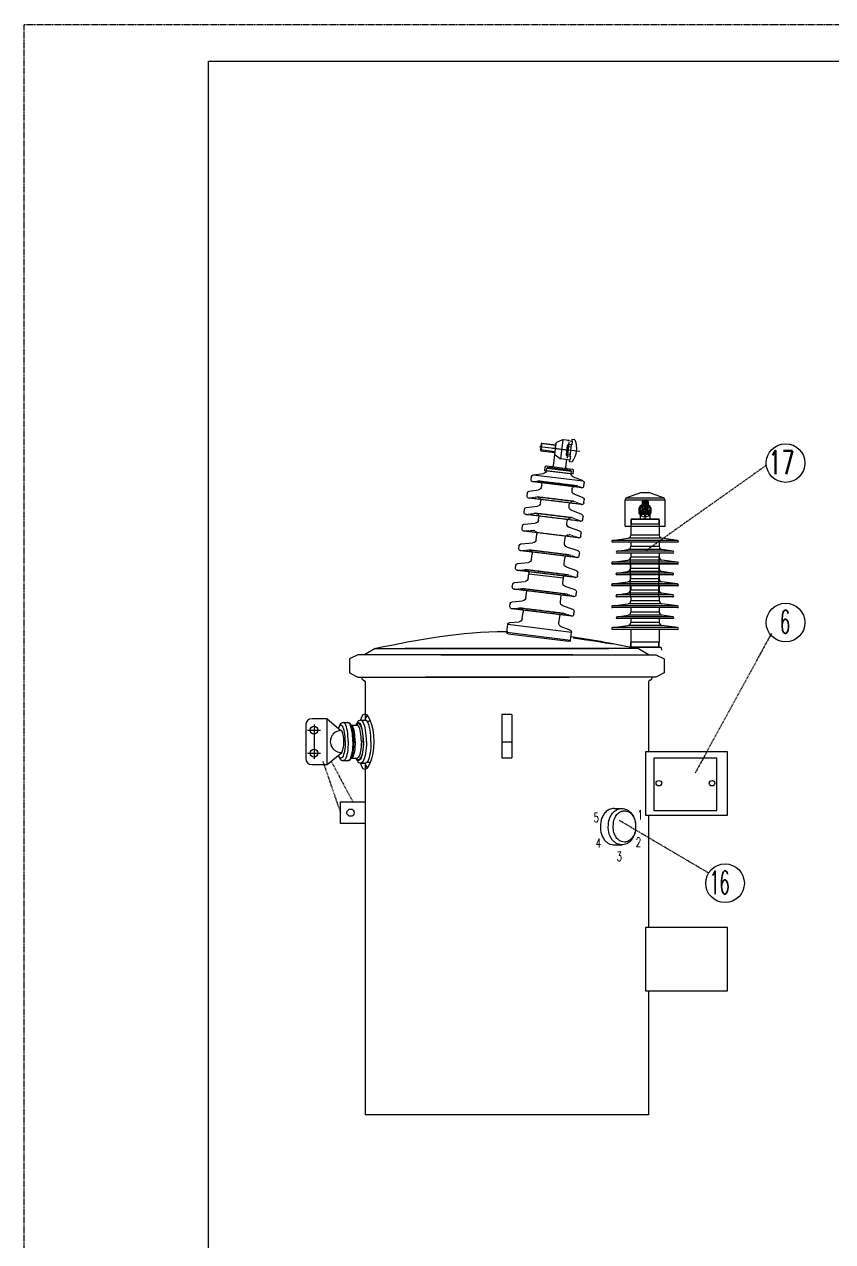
# Model space of a CAD drawing. Extents: x 4438 to 384502, y -178203 to -21188.
# Drawn here: x 376864 to 377741, y -173166 to -171847 of the extents above; entities that cross this region are included whole.
import ezdxf

# ---------------------------------------------------------------- set-up
doc = ezdxf.new("R2010")
doc.units = 0
doc.header["$LTSCALE"] = 8
doc.header["$MEASUREMENT"] = 0
doc.linetypes.add('ACAD_ISO04W100', pattern=[30, 24, -3, 0, -3])
doc.linetypes.add('HIDDEN', pattern=[0.375, 0.25, -0.125])
doc.layers.get('0').update_dxf_attribs({"linetype": 'CONTINUOUS'})
for name, color, linetype in [('CEN', 1, 'ACAD_ISO04W100'), ('DEFAULT_2', 8, 'HIDDEN'), ('PL', 5, 'CONTINUOUS')]:
    doc.layers.add(name, color=color, linetype=linetype)
doc.styles.get("Standard").update_dxf_attribs({"font": 'txt.shx', "width": 0.5, "bigfont": 'intecad.shx'})

# ---------------------------------------------------------------- blocks, each defined once
blk = doc.blocks.new('8')
at = {"color": 7, "linetype": 'Continuous'}
for p, q in [((3526.4, -362.8), (3542.2, -358.6)), ((3546.3, -353.2), (3546.3, -350.2)), ((3546.3, -350.2), (3585.2, -350.2)), ((3585.2, -353.2), (3546.3, -353.2)), ((3547.8, -348.7), (3583.7, -348.7)), ((3585.2, -353.2), (3585.2, -350.2)), ((3605.1, -362.8), (3589.3, -358.6)), ((3524.1, -370.5), (3524.1, -365.8)), ((3605.1, -362.8), (3526.4, -362.8)), ((3527.1, -373.6), (3604.4, -373.6)), ((3541.6, -379.7), (3541.6, -377.1)), ((3589.9, -379.7), (3589.9, -377.1)), ((3607.4, -370.5), (3607.4, -365.8)), ((3520.8, -396.7), (3520.8, -391.9)), ((3523.1, -389), (3537.5, -385.1)), ((3523.8, -399.7), (3607.7, -399.7)), ((3608.5, -389), (3594, -385.1)), ((3610.7, -396.7), (3610.7, -391.9)), ((3519.4, -422.8), (3519.4, -418.1)), ((3521.7, -415.1), (3539.1, -410.4)), ((3543.3, -405.1), (3543.3, -401.9)), ((3588.2, -405.1), (3588.2, -401.9)), ((3609.8, -415.1), (3592.4, -410.4)), ((3612.1, -422.8), (3612.1, -418.1)), ((3521.8, -441.3), (3538.8, -437.7)), ((3522.4, -425.9), (3609.1, -425.9)), ((3543.3, -432.2), (3543.3, -427.7)), ((3588.2, -432.2), (3588.2, -427.7)), ((3609.7, -441.3), (3592.7, -437.7)), ((3519.4, -449), (3519.4, -444.3)), ((3522.4, -452), (3609.1, -452)), ((3543.3, -463.1), (3543.3, -454.6)), ((3588.2, -463.1), (3588.2, -454.6)), ((3612.1, -449), (3612.1, -444.3)), ((3518, -480.1), (3518, -475.5)), ((3520.4, -472.5), (3538.8, -468.6)), ((3611.1, -472.5), (3592.7, -468.6)), ((3613.5, -480.1), (3613.5, -475.5)), ((3521.1, -483.2), (3610.5, -483.2)), ((3540.1, -494.7), (3540.1, -486.1)), ((3591.4, -494.7), (3591.4, -486.1)), ((3516.7, -511.3), (3516.7, -506.6)), ((3519.1, -503.6), (3535.7, -500.1)), ((3519.8, -514.4), (3611.7, -514.4)), ((3612.4, -503.6), (3595.8, -500.1)), ((3614.8, -511.3), (3614.8, -506.6)), ((3517.7, -533.8), (3534, -530.3)), ((3538.4, -524.9), (3538.4, -517.4)), ((3593.1, -517.4), (3538.4, -517.4)), ((3593.1, -524.9), (3593.1, -517.4)), ((3613.8, -533.8), (3597.5, -530.3)), ((3515.3, -541.5), (3515.3, -536.8)), ((3518.4, -544.5), (3613.1, -544.5)), ((3538.4, -555.5), (3538.4, -544.4)), ((3593.1, -555.5), (3593.1, -544.4)), ((3616.2, -541.5), (3616.2, -536.8)), ((3515.3, -572.1), (3515.3, -567.4)), ((3517.7, -564.5), (3534, -561)), ((3613.8, -564.5), (3597.5, -561)), ((3616.2, -572.1), (3616.2, -567.4)), ((3518.4, -575.2), (3613.1, -575.2)), ((3536.8, -588.5), (3536.8, -578.2)), ((3594.7, -588.5), (3594.7, -578.2)), ((3515.3, -612.6), (3515.3, -600.1)), ((3616.2, -600.1), (3515.3, -600.1)), ((3517.7, -597.1), (3532.4, -594)), ((3613.8, -597.1), (3599.1, -594)), ((3616.2, -612.6), (3616.2, -600.1)), ((3616.2, -612.6), (3515.3, -612.6)), ((3517.9, -615.2), (3613.6, -615.2))]:
    blk.add_line(p, q, dxfattribs=at)
for centre, radius, start, end in [((3540.7, -353.2), 5.59, 285, 0), ((3547.8, -350.2), 1.52, 90, 180), ((3583.7, -350.2), 1.52, 0, 90), ((3590.8, -353.2), 5.59, 180, 255), ((3527.1, -365.8), 3.05, 105, 180), ((3527.1, -370.5), 3.05, 180, 270), ((3536, -379.7), 5.59, 285, 0), ((3536, -377.1), 5.59, 0, 39.3839), ((3595.5, -377.1), 5.59, 140.6161, 180), ((3595.5, -379.7), 5.59, 180, 255), ((3604.4, -370.5), 3.05, 270, 0), ((3604.4, -365.8), 3.05, 0, 75), ((3523.8, -391.9), 3.05, 105, 180), ((3523.8, -396.7), 3.05, 180, 270), ((3537.7, -401.9), 5.59, 0, 23.2986), ((3593.8, -401.9), 5.59, 156.7014, 180), ((3607.7, -396.7), 3.05, 270, 0), ((3607.7, -391.9), 3.05, 0, 75), ((3522.4, -418.1), 3.05, 105, 180), ((3537.7, -405.1), 5.59, 285, 0), ((3593.8, -405.1), 5.59, 180, 255), ((3609.1, -418.1), 3.05, 0, 75), ((3522.4, -422.8), 3.05, 180, 270), ((3537.7, -432.2), 5.59, 282, 0), ((3537.7, -427.7), 5.59, 0, 19.0102), ((3593.8, -427.7), 5.59, 160.9898, 180), ((3593.8, -432.2), 5.59, 180, 258), ((3609.1, -422.8), 3.05, 270, 0), ((3522.4, -444.3), 3.05, 102, 180), ((3522.4, -449), 3.05, 180, 270), ((3537.7, -454.6), 5.59, 0, 27.3761), ((3593.8, -454.6), 5.59, 152.6239, 180), ((3609.1, -449), 3.05, 270, 0), ((3609.1, -444.3), 3.05, 0, 78), ((3521.1, -475.5), 3.05, 102, 180), ((3537.7, -463.1), 5.59, 282, 0), ((3593.8, -463.1), 5.59, 180, 258), ((3610.5, -475.5), 3.05, 0, 78), ((3521.1, -480.1), 3.05, 180, 270), ((3534.5, -494.7), 5.59, 282, 0), ((3534.5, -486.1), 5.59, 0, 31.6884), ((3597, -486.1), 5.59, 148.3116, 180), ((3597, -494.7), 5.59, 180, 258), ((3610.5, -480.1), 3.05, 270, 0), ((3519.8, -506.6), 3.05, 102, 180), ((3519.8, -511.3), 3.05, 180, 270), ((3532.9, -517.4), 5.59, 0, 32.609), ((3598.6, -517.4), 5.59, 147.391, 180), ((3611.7, -511.3), 3.05, 270, 0), ((3611.7, -506.6), 3.05, 0, 78), ((3518.4, -536.8), 3.05, 102, 180), ((3532.9, -524.9), 5.59, 282, 0), ((3598.6, -524.9), 5.59, 180, 258), ((3613.1, -536.8), 3.05, 0, 78), ((3518.4, -541.5), 3.05, 180, 270), ((3613.1, -541.5), 3.05, 270, 0), ((3518.4, -567.4), 3.05, 102, 180), ((3518.4, -572.1), 3.05, 180, 270), ((3532.9, -555.5), 5.59, 282, 0), ((3598.6, -555.5), 5.59, 180, 258), ((3613.1, -572.1), 3.05, 270, 0), ((3613.1, -567.4), 3.05, 0, 78), ((3531.2, -588.5), 5.59, 282, 0), ((3531.2, -578.2), 5.59, 0, 33.2147), ((3600.3, -578.2), 5.59, 146.7853, 180), ((3600.3, -588.5), 5.59, 180, 258), ((3518.4, -600.1), 3.05, 102, 180), ((3613.1, -600.1), 3.05, 0, 78), ((3517.9, -612.6), 2.54, 180, 270), ((3613.6, -612.6), 2.54, 270, 0)]:
    blk.add_arc(centre, radius, start, end, dxfattribs=at)
at = {"layer": 'CEN', "ltscale": 0.5}
for p, q in [((3555.7, -305.1), (3555.7, -330.2)), ((3536.9, -317.7), (3600.7, -317.7)), ((3579.9, -317.7), (3554.9, -317.7))]:
    blk.add_line(p, q, dxfattribs=at)
at = {"layer": 'DEFAULT_2', "color": 8, "linetype": 'HIDDEN'}
for p, q in [((3527.9, -373.4), (3527.1, -373.6)), ((3527.9, -373.4), (3534.6, -371.7)), ((3527.9, -373.4), (3603.6, -373.4)), ((3534.6, -371.7), (3536, -371.5)), ((3534.6, -371.7), (3596.9, -371.7)), ((3536.2, -371.5), (3595.3, -371.5)), ((3596.9, -371.7), (3595.5, -371.5)), ((3603.6, -373.4), (3596.9, -371.7)), ((3603.6, -373.4), (3604.4, -373.6)), ((3524.6, -399.6), (3523.8, -399.7)), ((3524.6, -399.6), (3536.2, -396.5)), ((3524.6, -399.6), (3606.9, -399.6)), ((3536.2, -396.5), (3537.7, -396.3)), ((3536.2, -396.5), (3595.3, -396.5)), ((3537.7, -396.3), (3593.8, -396.3)), ((3595.3, -396.5), (3593.8, -396.3)), ((3606.9, -399.6), (3595.3, -396.5)), ((3606.9, -399.6), (3607.7, -399.7)), ((3523.2, -425.8), (3522.4, -425.9)), ((3523.2, -425.8), (3536.2, -422.3)), ((3523.2, -425.8), (3608.3, -425.8)), ((3536.2, -422.3), (3537.7, -422.1)), ((3536.2, -422.3), (3595.3, -422.3)), ((3537.7, -422.1), (3593.8, -422.1)), ((3595.3, -422.3), (3593.8, -422.1)), ((3608.3, -425.8), (3595.3, -422.3)), ((3608.3, -425.8), (3609.1, -425.9)), ((3523.1, -452), (3522.4, -452)), ((3523.1, -452), (3536.5, -449.1)), ((3523.1, -452), (3608.4, -452)), ((3536.5, -449.1), (3537.7, -449)), ((3595, -449.1), (3593.8, -449)), ((3608.4, -452), (3595, -449.1)), ((3608.4, -452), (3609.1, -452)), ((3521.7, -483.1), (3521.1, -483.2)), ((3521.7, -483.1), (3533.3, -480.6)), ((3521.7, -483.1), (3609.8, -483.1)), ((3533.3, -480.6), (3534.5, -480.5)), ((3533.3, -480.6), (3598.2, -480.6)), ((3534.6, -480.5), (3596.9, -480.5)), ((3598.2, -480.6), (3597, -480.5)), ((3609.8, -483.1), (3598.2, -480.6)), ((3609.8, -483.1), (3610.5, -483.2)), ((3520.4, -514.3), (3519.8, -514.4)), ((3520.4, -514.3), (3531.7, -511.9)), ((3520.4, -514.3), (3611.1, -514.3)), ((3531.7, -511.9), (3532.9, -511.8)), ((3531.7, -511.9), (3599.8, -511.9)), ((3533, -511.8), (3598.5, -511.8)), ((3599.8, -511.9), (3598.6, -511.8)), ((3611.1, -514.3), (3599.8, -511.9)), ((3611.1, -514.3), (3611.7, -514.4)), ((3519, -544.4), (3518.4, -544.5)), ((3519, -544.4), (3530, -542.1)), ((3519, -544.4), (3612.5, -544.4)), ((3530, -542.1), (3531.2, -542)), ((3530, -542.1), (3601.5, -542.1)), ((3531.4, -542), (3600.2, -542)), ((3601.5, -542.1), (3600.3, -542)), ((3612.5, -544.4), (3601.5, -542.1)), ((3612.5, -544.4), (3613.1, -544.5)), ((3519, -575.1), (3518.4, -575.2)), ((3519, -575.1), (3530, -572.8)), ((3519, -575.1), (3612.5, -575.1)), ((3530, -572.8), (3531.2, -572.6)), ((3530, -572.8), (3601.5, -572.8)), ((3531.4, -572.6), (3600.2, -572.6)), ((3601.5, -572.8), (3600.3, -572.6)), ((3612.5, -575.1), (3601.5, -572.8)), ((3612.5, -575.1), (3613.1, -575.2))]:
    blk.add_line(p, q, dxfattribs=at)
for centre, start, end in [((3536, -377.1), 39.3839, 90), ((3595.5, -377.1), 90, 140.6161), ((3537.7, -401.9), 23.2986, 90), ((3593.8, -401.9), 90, 156.7014), ((3537.7, -427.7), 19.0102, 90), ((3593.8, -427.7), 90, 160.9898), ((3537.7, -454.6), 27.3761, 90), ((3593.8, -454.6), 90, 152.6239), ((3534.5, -486.1), 31.6884, 90), ((3597, -486.1), 90, 148.3116), ((3532.9, -517.4), 32.609, 90), ((3598.6, -517.4), 90, 147.391), ((3531.2, -547.6), 33.2147, 90), ((3600.3, -547.6), 90, 146.7853), ((3531.2, -578.2), 33.2147, 90), ((3600.3, -578.2), 90, 146.7853)]:
    blk.add_arc(centre, 5.59, start, end, dxfattribs=at)
at = {"layer": 'PL', "ltscale": 0.5}
for p, q in [((3565.7, -302.7), (3565.7, -332.7)), ((3557.8, -311.7), (3551.7, -311.7)), ((3557.8, -323.7), (3551.7, -323.7)), ((3575.8, -317.7), (3575.8, -309.8)), ((3597.7, -311.7), (3575.8, -311.7)), ((3575.8, -312.7), (3598.7, -312.7)), ((3575.8, -322.7), (3598.7, -322.7)), ((3597.7, -311.7), (3597.7, -323.7)), ((3597.7, -311.7), (3598.7, -312.7)), ((3597.7, -323.7), (3598.7, -322.7)), ((3557.8, -332.7), (3565.2, -332.7)), ((3574.8, -327.2), (3566.2, -332.4))]:
    blk.add_line(p, q, dxfattribs=at)
for points in [[(3547.1, -300.2), (3551.7, -300.2), (3551.7, -302.7)], [(3551.7, -308.7), (3551.7, -326.7)], [(3575.8, -309.8), (3575.8, -344.7)], [(3597.7, -323.7), (3575.8, -323.7)], [(3598.7, -312.7), (3598.7, -322.7)], [(3551.7, -332.7), (3551.7, -335.2), (3547.1, -335.2)], [(3555.8, -344.7), (3555.8, -332.7)]]:
    blk.add_lwpolyline(points, dxfattribs=at)
for points in [[(3557.8, -302.7), (3550.8, -302.7), (3550.8, -308.7), (3555.8, -308.7, -0.414214), (3557.8, -310.7), (3557.8, -324.7, -0.414214), (3555.8, -326.7), (3550.8, -326.7), (3550.8, -332.7), (3557.8, -332.7)], [(3555.8, -302.7), (3565.2, -302.7, -0.135933), (3566.2, -302.9), (3574.8, -308.1)]]:
    blk.add_lwpolyline(points, format="xyb", dxfattribs=at)
blk.add_lwpolyline([(3545.3, -346.7), (3586.3, -346.7, -0.414214), (3588.3, -348.7), (3588.3, -353.7), (3543.3, -353.7), (3543.3, -348.7, -0.414214)], format="xyb", close=True, dxfattribs=at)
for centre, radius, start, end in [((3579.7, -317.7), 37, 151.7725, 208.2275), ((3573.8, -309.8), 2, 0, 59.0362), ((3565.2, -330.7), 2, 270, 300.9638), ((3573.8, -325.5), 2, 300.9638, 0), ((3553.8, -344.7), 2, 270, 0), ((3577.8, -344.7), 2, 180, 270)]:
    blk.add_arc(centre, radius, start, end, dxfattribs=at)

msp = doc.modelspace()

# ---------------------------------------------------------------- hatches: boundary and pattern name
at = {"layer": 'PL', "ltscale": 0.5}
h = msp.add_hatch(dxfattribs=at)
h.set_pattern_fill('ANSI31', color=256, scale=0.32832, style=0)
h.set_pattern_definition([(135, (335681.1587, -166382.0133), (0.737099422, 0.737099422), [])])
edge = h.paths.add_edge_path()
edge.add_line((377539.887, -172363.543), (377540.412, -172364.068))
edge.add_line((377540.412, -172364.068), (377540.412, -172369.505))
edge.add_spline(control_points=[(377540.412, -172369.505), (377540.235, -172369.624), (377540.058, -172369.744), (377539.887, -172369.818)], knot_values=[0, 0, 0, 0, 0.80577073, 0.80577073, 0.80577073, 0.80577073], degree=3, periodic=0)
edge.add_line((377539.887, -172369.818), (377539.887, -172363.543))
edge = h.paths.add_edge_path()
edge.add_line((377534.371, -172363.543), (377534.502, -172363.411))
edge.add_line((377534.502, -172363.411), (377535.487, -172363.411))
edge.add_line((377535.487, -172363.411), (377535.487, -172365.053))
edge.add_line((377535.487, -172365.053), (377538.77, -172365.053))
edge.add_line((377538.77, -172365.053), (377538.77, -172363.411))
edge.add_line((377538.77, -172363.411), (377539.755, -172363.411))
edge.add_line((377539.755, -172363.411), (377539.887, -172363.543))
edge.add_line((377539.887, -172363.543), (377539.887, -172369.818))
edge.add_spline(control_points=[(377539.887, -172369.818), (377539.689, -172369.904), (377539.27, -172369.963), (377538.698, -172369.055), (377538.3, -172369.8), (377538.044, -172369.967), (377538.024, -172369.978)], knot_values=[0.80577073, 0.80577073, 0.80577073, 0.80577073, 1.7319355, 2.84261248, 4.13342635, 4.24435995, 4.24435995, 4.24435995, 4.24435995], degree=3, periodic=0)
edge.add_line((377538.024, -172369.978), (377537.36, -172369.978))
edge.add_spline(control_points=[(377537.36, -172369.978), (377536.88, -172369.799), (377535.871, -172368.991), (377534.883, -172370.111), (377534.428, -172369.755), (377534.371, -172369.713)], knot_values=[5.35345922, 5.35345922, 5.35345922, 5.35345922, 7.61653516, 9.67877515, 9.97904513, 9.97904513, 9.97904513, 9.97904513], degree=3, periodic=0)
edge.add_spline(control_points=[(377533.845, -172369.787), (377533.948, -172369.699), (377534.124, -172369.549), (377534.298, -172369.661), (377534.371, -172369.713)], knot_values=[9.97904513, 9.97904513, 9.97904513, 9.97904513, 10.51765451, 10.89809679, 10.89809679, 10.89809679, 10.89809679], degree=3, periodic=0)
edge.add_line((377534.371, -172369.713), (377534.371, -172363.543))
edge = h.paths.add_edge_path()
edge.add_line((377533.845, -172364.068), (377534.371, -172363.543))
edge.add_line((377534.371, -172363.543), (377534.371, -172369.713))
edge.add_spline(control_points=[(377534.371, -172369.713), (377534.298, -172369.661), (377534.124, -172369.549), (377533.948, -172369.699), (377533.845, -172369.787)], knot_values=[9.97904513, 9.97904513, 9.97904513, 9.97904513, 10.35948741, 10.89809679, 10.89809679, 10.89809679, 10.89809679], degree=3, periodic=0)
edge.add_line((377533.845, -172369.787), (377533.845, -172364.068))

# ---------------------------------------------------------------- linework, layer by layer
at = {"color": 7, "linetype": 'HIDDEN', "ltscale": 0.5}
for p, q in [((377187.808, -172645.605), (377206.934, -172701.37)), ((377187.808, -172645.605), (377206.934, -172701.37)), ((377196.833, -172645.605), (377220.32, -172689.53)), ((377196.833, -172645.605), (377220.32, -172689.53))]:
    msp.add_line(p, q, dxfattribs=at)
at = {"color": 7}
msp.add_lwpolyline([(377063.749, -171887.027), (380177.094, -171887.027), (380177.094, -174397.729), (377063.749, -174397.729)], close=True, dxfattribs=at)
at = {"color": 1}
for centre in [(377689.461, -172322.472), (377689.461, -172495.287), (377623.825, -172777.768)]:
    msp.add_circle(centre, 20.944, dxfattribs=at)
at = {"layer": 'CEN', "ltscale": 0.5}
for p, q in [((377171.092, -172611.896), (377185.425, -172611.896)), ((377178.259, -172605.862), (377178.259, -172642.849)), ((377178.259, -172605.862), (377178.259, -172642.849)), ((377171.092, -172636.816), (377185.425, -172636.816))]:
    msp.add_line(p, q, dxfattribs=at)
at = {"layer": 'PL', "color": 1, "linetype": 'HIDDEN', "ltscale": 0.5}
for p, q in [((377668.657, -172324.899), (377537.129, -172418.056)), ((377674.086, -172507.214), (377591.604, -172658.079)), ((377606.025, -172766.73), (377508.973, -172709.52))]:
    msp.add_line(p, q, dxfattribs=at)
at = {"layer": 'PL', "ltscale": 0.5}
for p, q in [((377533.189, -172354.218), (377517.174, -172360.15)), ((377533.189, -172354.218), (377541.068, -172354.218)), ((377557.083, -172360.15), (377541.068, -172354.218)), ((377515.46, -172390.99), (377515.46, -172362.613)), ((377558.798, -172362.613), (377515.46, -172362.613)), ((377517.174, -172360.15), (377557.083, -172360.15)), ((377534.502, -172363.411), (377533.845, -172364.068)), ((377533.845, -172364.068), (377533.845, -172369.978)), ((377534.371, -172363.543), (377534.371, -172369.978)), ((377536.8, -172363.411), (377534.502, -172363.411)), ((377535.487, -172365.053), (377535.487, -172363.411)), ((377538.77, -172365.053), (377535.487, -172365.053)), ((377536.608, -172363.652), (377536.608, -172364.812)), ((377536.636, -172367.054), (377536.636, -172372.742)), ((377536.8, -172363.411), (377536.8, -172365.053)), ((377537.457, -172365.053), (377537.457, -172363.411)), ((377539.755, -172363.411), (377537.457, -172363.411)), ((377537.621, -172367.054), (377537.621, -172372.742)), ((377537.649, -172364.837), (377537.649, -172363.627)), ((377538.77, -172365.053), (377538.77, -172363.411)), ((377539.755, -172363.411), (377540.412, -172364.068)), ((377539.887, -172363.543), (377539.887, -172369.978)), ((377540.412, -172364.068), (377540.412, -172369.978)), ((377558.798, -172390.99), (377558.798, -172362.613)), ((377535.94, -172373.439), (377530.891, -172373.439)), ((377535.94, -172374.424), (377530.891, -172374.424)), ((377531.219, -172377.858), (377531.219, -172375.231)), ((377531.219, -172375.231), (377543.038, -172375.231)), ((377531.219, -172376.544), (377543.038, -172376.544)), ((377531.219, -172377.201), (377543.038, -172377.201)), ((377531.219, -172377.858), (377543.038, -172377.858)), ((377531.727, -172370.774), (377531.727, -172374.435)), ((377531.727, -172378.654), (377531.727, -172382.314)), ((377535.94, -172373.439), (377531.918, -172369.417)), ((377535.94, -172374.424), (377531.918, -172378.446)), ((377536.636, -172372.742), (377532.614, -172368.72)), ((377536.636, -172375.12), (377532.614, -172379.142)), ((377541.017, -172369.978), (377533.24, -172369.978)), ((377535.639, -172376.544), (377536.728, -172375.231)), ((377536.636, -172375.12), (377536.636, -172380.808)), ((377536.772, -172376.544), (377537.861, -172375.231)), ((377537.129, -172374.435), (377537.129, -172370.774)), ((377537.129, -172371.61), (377537.129, -172379.289)), ((377537.129, -172382.314), (377537.129, -172378.654)), ((377541.643, -172368.72), (377537.621, -172372.742)), ((377541.643, -172379.142), (377537.621, -172375.12)), ((377537.621, -172375.12), (377537.621, -172380.808)), ((377542.34, -172369.417), (377538.318, -172373.439)), ((377543.367, -172373.439), (377538.318, -172373.439)), ((377543.367, -172374.424), (377538.318, -172374.424)), ((377542.34, -172378.446), (377538.318, -172374.424)), ((377542.531, -172374.435), (377542.531, -172370.774)), ((377542.531, -172382.314), (377542.531, -172378.654)), ((377543.038, -172377.858), (377543.038, -172375.231)), ((377515.46, -172390.99), (377558.798, -172390.99)), ((377521.698, -172383.898), (377521.698, -172388.758)), ((377521.698, -172388.758), (377521.698, -172390.99)), ((377522.092, -172388.758), (377521.698, -172388.758)), ((377521.698, -172390.99), (377521.698, -172400.735)), ((377522.092, -172383.898), (377522.092, -172388.758)), ((377552.166, -172388.758), (377522.092, -172388.758)), ((377551.772, -172383.11), (377522.486, -172383.11)), ((377551.772, -172383.504), (377522.486, -172383.504)), ((377552.166, -172383.898), (377552.166, -172388.758)), ((377552.56, -172388.758), (377552.166, -172388.758)), ((377552.56, -172383.898), (377552.56, -172388.758)), ((377552.56, -172388.758), (377552.56, -172390.99)), ((377552.56, -172390.99), (377552.56, -172400.715)), ((377501.868, -172406.237), (377518.849, -172403.969)), ((377572.389, -172406.237), (377501.868, -172406.237)), ((377555.408, -172403.969), (377518.849, -172403.969)), ((377552.56, -172400.735), (377521.698, -172400.735)), ((377572.389, -172406.237), (377555.408, -172403.969)), ((377572.31, -172408.197), (377501.947, -172408.197)), ((377506.78, -172418.056), (377518.893, -172416.27)), ((377567.478, -172418.056), (377506.78, -172418.056)), ((377567.386, -172420.014), (377506.872, -172420.014)), ((377555.364, -172416.27), (377518.893, -172416.27)), ((377521.698, -172408.197), (377521.698, -172413.022)), ((377552.56, -172413.022), (377521.698, -172413.022)), ((377521.698, -172420.014), (377521.698, -172424.374)), ((377552.56, -172408.197), (377552.56, -172413.022)), ((377552.56, -172420.014), (377552.56, -172424.374)), ((377567.478, -172418.056), (377555.364, -172416.27)), ((377501.624, -172429.919), (377518.605, -172427.651)), ((377572.145, -172429.919), (377501.624, -172429.919)), ((377572.066, -172431.879), (377501.703, -172431.879)), ((377501.868, -172429.876), (377518.849, -172427.608)), ((377572.389, -172429.876), (377501.868, -172429.876)), ((377572.31, -172431.836), (377501.947, -172431.836)), ((377555.164, -172427.651), (377518.605, -172427.651)), ((377555.408, -172427.608), (377518.849, -172427.608)), ((377521.212, -172431.879), (377521.212, -172436.704)), ((377521.214, -172467.292), (377521.453, -172424.417)), ((377521.214, -172467.292), (377521.453, -172424.417)), ((377552.315, -172424.417), (377521.453, -172424.417)), ((377521.456, -172431.836), (377521.456, -172436.661)), ((377552.56, -172424.374), (377521.698, -172424.374)), ((377552.074, -172431.879), (377552.074, -172436.704)), ((377552.076, -172467.292), (377552.315, -172424.417)), ((377552.076, -172467.292), (377552.315, -172424.417)), ((377552.318, -172431.836), (377552.318, -172436.661)), ((377572.145, -172429.919), (377555.164, -172427.651)), ((377572.389, -172429.876), (377555.408, -172427.608)), ((377506.294, -172441.738), (377518.407, -172439.952)), ((377566.992, -172441.738), (377506.294, -172441.738)), ((377566.9, -172443.696), (377506.386, -172443.696)), ((377506.538, -172441.695), (377518.651, -172439.909)), ((377567.236, -172441.695), (377506.538, -172441.695)), ((377567.144, -172443.653), (377506.63, -172443.653)), ((377554.878, -172439.952), (377518.407, -172439.952)), ((377555.123, -172439.909), (377518.651, -172439.909)), ((377552.074, -172436.704), (377521.212, -172436.704)), ((377521.212, -172443.696), (377521.212, -172448.056)), ((377521.212, -172443.696), (377521.212, -172448.056)), ((377552.318, -172436.661), (377521.456, -172436.661)), ((377521.456, -172443.653), (377521.456, -172448.013)), ((377521.456, -172443.653), (377521.456, -172448.013)), ((377552.074, -172443.696), (377552.074, -172448.056)), ((377552.074, -172443.696), (377552.074, -172448.056)), ((377552.318, -172443.653), (377552.318, -172448.013)), ((377552.318, -172443.653), (377552.318, -172448.013)), ((377566.992, -172441.738), (377554.878, -172439.952)), ((377567.236, -172441.695), (377555.123, -172439.909)), ((377501.626, -172453.515), (377518.607, -172451.247)), ((377572.148, -172453.515), (377501.626, -172453.515)), ((377572.069, -172455.475), (377501.705, -172455.475)), ((377501.865, -172453.558), (377518.846, -172451.29)), ((377572.387, -172453.558), (377501.865, -172453.558)), ((377572.308, -172455.518), (377501.944, -172455.518)), ((377555.167, -172451.247), (377518.607, -172451.247)), ((377555.406, -172451.29), (377518.846, -172451.29)), ((377521.214, -172455.475), (377521.214, -172460.3)), ((377552.076, -172460.3), (377521.214, -172460.3)), ((377552.318, -172448.013), (377521.456, -172448.013)), ((377552.557, -172448.056), (377521.695, -172448.056)), ((377521.695, -172455.518), (377521.695, -172460.343)), ((377552.557, -172460.343), (377521.695, -172460.343)), ((377552.076, -172455.475), (377552.076, -172460.3)), ((377552.557, -172455.518), (377552.557, -172460.343)), ((377572.148, -172453.515), (377555.167, -172451.247)), ((377572.387, -172453.558), (377555.406, -172451.29)), ((377506.296, -172465.334), (377518.41, -172463.548)), ((377566.994, -172465.334), (377506.296, -172465.334)), ((377566.902, -172467.292), (377506.388, -172467.292)), ((377506.777, -172465.377), (377518.89, -172463.591)), ((377567.475, -172465.377), (377506.777, -172465.377)), ((377567.383, -172467.335), (377506.869, -172467.335)), ((377554.881, -172463.548), (377518.41, -172463.548)), ((377555.362, -172463.591), (377518.89, -172463.591)), ((377521.695, -172467.335), (377521.695, -172471.695)), ((377521.695, -172467.335), (377521.695, -172471.695)), ((377552.557, -172471.695), (377521.695, -172471.695)), ((377552.557, -172467.335), (377552.557, -172471.695)), ((377552.557, -172467.335), (377552.557, -172471.695)), ((377566.994, -172465.334), (377554.881, -172463.548)), ((377567.475, -172465.377), (377555.362, -172463.591)), ((377501.865, -172477.197), (377518.846, -172474.929)), ((377572.387, -172477.197), (377501.865, -172477.197)), ((377572.308, -172479.157), (377501.944, -172479.157)), ((377555.406, -172474.929), (377518.846, -172474.929)), ((377521.695, -172479.157), (377521.695, -172483.982)), ((377552.557, -172483.982), (377521.695, -172483.982)), ((377552.557, -172479.157), (377552.557, -172483.982)), ((377572.387, -172477.197), (377555.406, -172474.929)), ((377501.865, -172500.836), (377518.846, -172498.568)), ((377506.777, -172489.016), (377518.89, -172487.23)), ((377567.475, -172489.016), (377506.777, -172489.016)), ((377567.383, -172490.974), (377506.869, -172490.974)), ((377555.406, -172498.568), (377518.846, -172498.568)), ((377555.362, -172487.23), (377518.89, -172487.23)), ((377521.695, -172490.974), (377521.695, -172495.334)), ((377521.695, -172490.974), (377521.695, -172495.334)), ((377552.557, -172495.334), (377521.695, -172495.334)), ((377552.557, -172490.974), (377552.557, -172495.334)), ((377552.557, -172490.974), (377552.557, -172495.334)), ((377567.475, -172489.016), (377555.362, -172487.23)), ((377572.387, -172500.836), (377555.406, -172498.568)), ((377572.387, -172500.836), (377501.865, -172500.836)), ((377572.308, -172502.796), (377501.944, -172502.796)), ((377521.695, -172502.796), (377521.695, -172516.713)), ((377552.557, -172502.796), (377552.557, -172516.713)), ((377554.635, -172522.36), (377519.871, -172522.36)), ((377522.089, -172516.713), (377521.695, -172516.713)), ((377521.695, -172521.572), (377521.695, -172516.713)), ((377522.089, -172516.713), (377521.695, -172516.713)), ((377521.695, -172521.572), (377521.695, -172516.713)), ((377522.089, -172521.572), (377522.089, -172516.713)), ((377552.163, -172516.713), (377522.089, -172516.713)), ((377522.089, -172521.572), (377522.089, -172516.713)), ((377552.163, -172516.713), (377522.089, -172516.713)), ((377551.769, -172521.966), (377522.483, -172521.966)), ((377551.769, -172522.36), (377522.483, -172522.36)), ((377551.769, -172522.36), (377522.483, -172522.36)), ((377552.557, -172516.713), (377552.163, -172516.713)), ((377552.163, -172521.572), (377552.163, -172516.713)), ((377552.557, -172516.713), (377552.163, -172516.713)), ((377552.163, -172521.572), (377552.163, -172516.713)), ((377552.557, -172521.572), (377552.557, -172516.713)), ((377552.557, -172521.572), (377552.557, -172516.713)), ((377555.321, -172525.358), (377555.033, -172522.938)), ((377192.427, -172599.464), (377207.473, -172612.344)), ((377209.96, -172603.764), (377214.985, -172603.764)), ((377229.021, -172601.19), (377233.994, -172601.19)), ((377234.251, -172598.349), (377233.293, -172601.19)), ((377235.751, -172595.949), (377234.251, -172598.349)), ((377235.587, -172602.048), (377238.138, -172602.048)), ((377218.481, -172606.338), (377224.877, -172606.338)), ((377224.877, -172606.338), (377224.991, -172606.319)), ((377225.226, -172606.388), (377224.877, -172606.338)), ((377234.475, -172614.732), (377234.065, -172611.831)), ((377192.427, -172649.248), (377208.237, -172636)), ((377209.96, -172644.948), (377214.985, -172644.948)), ((377218.479, -172642.374), (377224.877, -172642.374)), ((377225.226, -172642.323), (377224.877, -172642.374)), ((377234.475, -172633.979), (377234.065, -172636.88)), ((377229.021, -172647.522), (377233.994, -172647.522)), ((377235.587, -172646.664), (377238.138, -172646.664))]:
    msp.add_line(p, q, dxfattribs=at)
at = {"layer": 'PL', "color": 7, "ltscale": 0.5}
for p, q in [((377244.672, -172523.408), (377232.988, -172530.178)), ((377244.672, -172523.408), (377497.766, -172523.425)), ((377530.06, -172523.408), (377276.965, -172523.425)), ((377530.06, -172523.408), (377541.744, -172530.178)), ((377225.873, -172530.214), (377216.834, -172534.734)), ((377216.834, -172534.734), (377216.834, -172549.798)), ((377458.84, -172530.214), (377225.873, -172530.214)), ((377315.892, -172530.214), (377468.499, -172530.214)), ((377315.892, -172530.214), (377548.859, -172530.214)), ((377548.859, -172530.214), (377557.897, -172534.734)), ((377557.897, -172534.734), (377557.897, -172549.798)), ((377216.834, -172549.798), (377225.873, -172554.318)), ((377557.897, -172549.798), (377548.859, -172554.318)), ((377225.873, -172554.318), (377454.994, -172554.318)), ((377231.407, -172557.465), (377233.119, -172558.486)), ((377233.707, -172559.522), (377233.707, -172599.64)), ((377454.994, -172554.318), (377299.201, -172554.318)), ((377548.859, -172554.318), (377319.738, -172554.318)), ((377541.025, -172559.522), (377541.025, -172599.64)), ((377543.325, -172557.465), (377541.613, -172558.486)), ((377541.025, -172581.894), (377541.025, -172635.301)), ((377392.722, -172594.931), (377382.01, -172594.931)), ((377382.01, -172594.931), (377382.01, -172641.799)), ((377392.722, -172594.931), (377392.722, -172641.799)), ((377392.722, -172625.06), (377382.01, -172625.06)), ((377382.01, -172641.799), (377392.722, -172641.799)), ((377537.452, -172635.301), (377537.452, -172703.995)), ((377626.546, -172635.301), (377537.452, -172635.301)), ((377626.546, -172703.995), (377626.546, -172635.301)), ((377626.546, -172703.995), (377626.546, -172635.301)), ((377233.707, -172649.905), (377233.707, -172677.727)), ((377233.707, -172649.905), (377233.707, -172677.727)), ((377233.707, -172677.727), (377233.707, -172840.326)), ((377503.516, -172696.842), (377512.07, -172696.842)), ((377537.452, -172703.995), (377626.546, -172703.995)), ((377540.979, -172703.995), (377626.546, -172703.995)), ((377541.025, -172703.995), (377541.025, -172825.738)), ((377541.025, -172703.995), (377541.025, -172704.578)), ((377541.025, -172703.995), (377541.025, -172825.738)), ((377541.025, -172703.995), (377541.025, -172704.578)), ((377541.025, -172703.995), (377541.025, -172704.578)), ((377541.025, -172703.995), (377541.025, -172704.578)), ((377503.517, -172736.117), (377512.071, -172736.117)), ((377233.707, -172801.652), (377233.707, -172917.94)), ((377537.452, -172825.738), (377537.452, -172894.433)), ((377626.546, -172825.738), (377537.452, -172825.738)), ((377626.546, -172894.433), (377626.546, -172825.738)), ((377626.546, -172894.433), (377626.546, -172825.738)), ((377537.452, -172894.433), (377626.546, -172894.433)), ((377540.979, -172894.433), (377626.546, -172894.433)), ((377541.025, -172895.016), (377541.025, -173028.833)), ((377233.707, -172917.94), (377233.707, -173028.833)), ((377541.025, -173028.833), (377233.707, -173028.833))]:
    msp.add_line(p, q, dxfattribs=at)
at = {"layer": 'PL', "color": 1, "linetype": 'HIDDEN', "ltscale": 0.5}
msp.add_lwpolyline([(376864.176, -171847.112), (380217.009, -171847.112), (380217.009, -174437.644), (376864.176, -174437.644)], close=True, dxfattribs=at)
at = {"layer": 'PL', "ltscale": 0.5}
for points in [[(377530.891, -172376.854), (377530.891, -172370.981)], [(377543.367, -172370.981), (377543.367, -172376.854)], [(377209.96, -172603.764), (377208.931, -172603.905), (377207.926, -172604.34), (377206.994, -172605.069), (377206.164, -172606.081), (377205.409, -172607.418), (377204.694, -172609.203), (377204.5, -172609.873)], [(377215.289, -172624.356), (377215.23, -172621.286), (377215.052, -172618.286), (377214.761, -172615.421), (377214.363, -172612.756), (377213.867, -172610.349), (377213.283, -172608.256), (377212.624, -172606.522), (377211.907, -172605.187), (377211.146, -172604.28), (377210.358, -172603.821), (377209.96, -172603.764)], [(377216.171, -172604.28), (377215.383, -172603.821), (377214.985, -172603.764)], [(377218.653, -172606.606), (377217.836, -172605.334), (377216.952, -172604.458), (377215.984, -172603.934), (377214.985, -172603.764)], [(377220.314, -172624.356), (377220.255, -172621.286), (377220.078, -172618.286), (377219.787, -172615.421), (377219.388, -172612.756), (377218.892, -172610.349), (377218.308, -172608.256), (377217.65, -172606.522), (377216.932, -172605.187), (377216.171, -172604.28)], [(377229.021, -172601.19), (377227.908, -172601.348), (377226.817, -172601.838), (377225.807, -172602.66), (377224.899, -172603.81), (377224.056, -172605.362), (377223.681, -172606.338)], [(377231.865, -172624.356), (377231.805, -172621.286), (377231.628, -172618.286), (377231.337, -172615.421), (377230.938, -172612.756), (377230.442, -172610.349), (377229.858, -172608.256), (377229.2, -172606.522), (377228.482, -172605.187), (377227.721, -172604.28), (377226.933, -172603.821), (377226.137, -172603.821), (377225.349, -172604.28), (377224.588, -172605.187), (377223.969, -172606.338)], [(377231.642, -172624.356), (377231.585, -172621.414), (377231.416, -172618.539), (377231.137, -172615.793), (377230.755, -172613.239), (377230.279, -172610.933), (377229.719, -172608.927), (377229.089, -172607.265), (377228.401, -172605.986), (377227.671, -172605.116), (377226.917, -172604.677), (377226.153, -172604.677), (377225.398, -172605.116), (377224.669, -172605.986), (377224.48, -172606.338)], [(377234.065, -172611.831), (377233.553, -172609.185), (377232.948, -172606.848), (377232.263, -172604.867), (377231.512, -172603.283), (377230.71, -172602.128), (377229.874, -172601.425), (377229.021, -172601.19)], [(377229.065, -172601.197), (377229.118, -172600.869), (377230.184, -172597.286), (377231.542, -172595.073), (377233.165, -172594.326)], [(377233.165, -172594.326), (377234.989, -172595.073), (377236.914, -172597.286), (377238.805, -172600.869)], [(377237.92, -172606.848), (377237.235, -172604.867), (377236.485, -172603.283), (377235.683, -172602.128), (377234.847, -172601.425), (377233.994, -172601.19)], [(377239.422, -172602.606), (377238.569, -172602.11), (377238.138, -172602.048)], [(377238.805, -172600.869), (377240.5, -172605.643), (377241.841, -172611.354), (377242.699, -172617.698), (377242.995, -172624.356)], [(377212.137, -172624.356), (377212.085, -172621.67), (377211.93, -172619.045), (377211.675, -172616.538), (377211.326, -172614.206), (377210.892, -172612.1), (377210.381, -172610.268), (377209.805, -172608.751), (377209.177, -172607.583), (377208.511, -172606.789), (377207.822, -172606.388), (377207.125, -172606.388), (377206.436, -172606.789), (377205.77, -172607.583), (377205.142, -172608.751), (377204.663, -172610.013)], [(377210.582, -172624.356), (377210.54, -172622.378), (377210.414, -172620.455), (377210.208, -172618.638), (377209.927, -172616.978), (377209.579, -172615.518), (377209.174, -172614.299), (377208.722, -172613.355), (377208.237, -172612.711), (377207.73, -172612.385), (377207.473, -172612.344)], [(377222.858, -172624.356), (377222.806, -172621.67), (377222.651, -172619.045), (377222.396, -172616.538), (377222.048, -172614.206), (377221.613, -172612.1), (377221.102, -172610.268), (377220.526, -172608.751), (377219.898, -172607.583), (377219.232, -172606.789), (377218.543, -172606.388), (377218.51, -172606.383)], [(377221.586, -172624.356), (377221.525, -172621.351), (377221.344, -172618.41), (377221.043, -172615.593), (377220.626, -172612.956), (377220.092, -172610.545), (377219.432, -172608.394), (377218.653, -172606.606)], [(377229.541, -172624.356), (377229.489, -172621.67), (377229.334, -172619.045), (377229.079, -172616.538), (377228.73, -172614.206), (377228.296, -172612.1), (377227.785, -172610.268), (377227.209, -172608.751), (377226.581, -172607.583), (377225.915, -172606.789), (377225.226, -172606.388)], [(377235.017, -172624.356), (377234.956, -172621.059), (377234.774, -172617.829), (377234.475, -172614.732)], [(377239.99, -172624.356), (377239.929, -172621.059), (377239.747, -172617.829), (377239.448, -172614.732), (377239.038, -172611.831), (377238.525, -172609.185), (377237.92, -172606.848)], [(377212.137, -172624.356), (377212.085, -172627.041), (377211.93, -172629.666), (377211.675, -172632.173), (377211.326, -172634.505), (377210.892, -172636.611), (377210.381, -172638.443), (377209.805, -172639.96), (377209.177, -172641.128), (377208.511, -172641.922), (377207.822, -172642.323), (377207.125, -172642.323), (377206.436, -172641.922), (377205.77, -172641.128), (377205.142, -172639.96), (377204.748, -172638.923)], [(377208.237, -172636), (377208.722, -172635.356), (377209.174, -172634.412), (377209.579, -172633.193), (377209.927, -172631.733), (377210.208, -172630.073), (377210.414, -172628.256), (377210.54, -172626.333), (377210.582, -172624.356)], [(377215.289, -172624.356), (377215.23, -172627.425), (377215.052, -172630.425), (377214.761, -172633.29), (377214.363, -172635.955), (377213.867, -172638.362), (377213.283, -172640.455), (377212.624, -172642.189), (377211.907, -172643.524), (377211.146, -172644.431), (377210.358, -172644.89), (377209.96, -172644.948)], [(377220.314, -172624.356), (377220.255, -172627.425), (377220.078, -172630.425), (377219.787, -172633.29), (377219.388, -172635.955), (377218.892, -172638.362), (377218.308, -172640.455), (377217.65, -172642.189), (377216.932, -172643.524), (377216.171, -172644.431)], [(377217.849, -172643.361), (377218.669, -172642.075), (377219.448, -172640.273), (377220.104, -172638.122), (377220.634, -172635.715), (377221.048, -172633.084), (377221.346, -172630.277), (377221.526, -172627.347), (377221.586, -172624.356)], [(377222.858, -172624.356), (377222.806, -172627.041), (377222.651, -172629.666), (377222.396, -172632.173), (377222.048, -172634.505), (377221.613, -172636.611), (377221.102, -172638.443), (377220.526, -172639.96), (377219.898, -172641.128), (377219.232, -172641.922), (377218.543, -172642.323), (377218.508, -172642.328)], [(377231.865, -172624.356), (377231.805, -172627.425), (377231.628, -172630.425), (377231.337, -172633.29), (377230.938, -172635.955), (377230.442, -172638.362), (377229.858, -172640.455), (377229.2, -172642.189), (377228.482, -172643.524), (377227.721, -172644.431), (377226.933, -172644.89), (377226.137, -172644.89), (377225.349, -172644.431), (377224.588, -172643.524), (377223.969, -172642.374)], [(377231.642, -172624.356), (377231.585, -172627.297), (377231.416, -172630.172), (377231.137, -172632.918), (377230.755, -172635.472), (377230.279, -172637.778), (377229.719, -172639.784), (377229.089, -172641.446), (377228.401, -172642.725), (377227.671, -172643.595), (377226.917, -172644.034), (377226.153, -172644.034), (377225.398, -172643.595), (377224.669, -172642.725), (377224.48, -172642.374)], [(377229.541, -172624.356), (377229.489, -172627.041), (377229.334, -172629.666), (377229.079, -172632.173), (377228.73, -172634.505), (377228.296, -172636.611), (377227.785, -172638.443), (377227.209, -172639.96), (377226.581, -172641.128), (377225.915, -172641.922), (377225.226, -172642.323)], [(377235.017, -172624.356), (377234.956, -172627.652), (377234.774, -172630.882), (377234.475, -172633.979)], [(377239.99, -172624.356), (377239.929, -172627.652), (377239.747, -172630.882), (377239.448, -172633.979), (377239.038, -172636.88), (377238.525, -172639.526), (377237.92, -172641.863)], [(377242.995, -172624.356), (377242.699, -172631.014), (377241.841, -172637.357), (377240.5, -172643.068)], [(377204.571, -172639.072), (377204.725, -172639.6), (377205.438, -172641.354), (377206.19, -172642.668), (377207.016, -172643.663), (377207.939, -172644.379), (377208.932, -172644.806), (377209.96, -172644.948)], [(377214.985, -172644.948), (377215.986, -172644.777), (377216.961, -172644.247), (377217.849, -172643.361)], [(377216.171, -172644.431), (377215.383, -172644.89), (377214.985, -172644.948)], [(377223.681, -172642.374), (377224.085, -172643.412), (377224.924, -172644.939), (377225.828, -172646.072), (377226.83, -172646.881), (377227.91, -172647.363), (377229.021, -172647.522)], [(377224.882, -172642.313), (377224.99, -172642.392), (377224.877, -172642.374)], [(377234.065, -172636.88), (377233.553, -172639.526), (377232.948, -172641.863), (377232.263, -172643.844), (377231.512, -172645.428), (377230.71, -172646.583), (377229.874, -172647.286), (377229.021, -172647.522)], [(377240.5, -172643.068), (377238.805, -172647.842), (377236.914, -172651.425), (377234.989, -172653.638), (377233.165, -172654.386)], [(377237.92, -172641.863), (377237.235, -172643.844), (377236.485, -172645.428), (377235.683, -172646.583), (377234.847, -172647.286), (377233.994, -172647.522)], [(377233.165, -172654.386), (377231.542, -172653.638), (377230.184, -172651.425), (377229.118, -172647.842), (377229.065, -172647.514)], [(377233.293, -172647.522), (377234.251, -172650.362), (377235.751, -172652.762)], [(377238.138, -172646.663), (377238.569, -172646.601), (377239.422, -172646.105)]]:
    msp.add_lwpolyline(points, dxfattribs=at)
msp.add_lwpolyline([(377169.355, -172606.184), (377169.355, -172642.528, 0.41421356), (377176.075, -172649.248), (377192.427, -172649.248), (377192.427, -172599.464), (377176.075, -172599.464, 0.41421356)], format="xyb", close=True, dxfattribs=at)
at = {"layer": 'PL', "color": 7, "ltscale": 0.5}
for points in [[(377615.126, -172642.26), (377546.668, -172642.26), (377546.668, -172698.85), (377615.126, -172698.85)], [(377206.934, -172689.53), (377233.707, -172689.53), (377233.707, -172713.21), (377206.934, -172713.21)], [(377206.934, -172689.53), (377233.707, -172689.53), (377233.707, -172713.21), (377206.934, -172713.21)]]:
    msp.add_lwpolyline(points, close=True, dxfattribs=at)
at = {"layer": 'PL', "ltscale": 0.5}
for centre in [(377178.259, -172611.896), (377178.259, -172611.896), (377178.259, -172636.816), (377178.259, -172636.816)]:
    msp.add_circle(centre, 4.2, dxfattribs=at)
at = {"layer": 'PL', "color": 7, "ltscale": 0.5}
for centre, radius in [((377552.055, -172669.428), 2.966), ((377609.739, -172669.428), 2.966), ((377217.933, -172701.313), 3.942), ((377217.933, -172701.313), 3.942)]:
    msp.add_circle(centre, radius, dxfattribs=at)
at = {"layer": 'PL', "ltscale": 0.5}
for centre, radius, start, end in [((377518.086, -172362.613), 2.627, 110.323137, 180), ((377537.129, -172373.917), 6.895, 25.208765, 154.791235), ((377556.171, -172362.613), 2.627, 0, 69.676863), ((377537.129, -172373.917), 6.895, 205.208765, 334.791235), ((377533.348, -172372.021), 2.045, 93.037743, 142.459651), ((377533.348, -172373.189), 2.045, 217.540349, 266.962257), ((377533.348, -172379.9), 2.045, 93.037743, 142.459651), ((377535.507, -172372.021), 2.045, 37.540349, 86.962257), ((377535.507, -172373.189), 2.045, 273.037743, 322.459651), ((377535.507, -172379.9), 2.045, 37.540349, 86.962257), ((377538.75, -172372.021), 2.045, 93.037743, 142.459651), ((377538.75, -172373.189), 2.045, 217.540349, 266.962257), ((377538.75, -172379.9), 2.045, 93.037743, 142.459651), ((377540.909, -172372.021), 2.045, 37.540349, 86.962257), ((377540.909, -172373.189), 2.045, 273.037743, 322.459651), ((377540.909, -172379.9), 2.045, 37.540349, 86.962257), ((377522.486, -172383.898), 0.788, 90, 180), ((377522.486, -172383.898), 0.394, 90, 180), ((377533.348, -172381.068), 2.045, 217.540349, 266.962257), ((377535.507, -172381.068), 2.045, 273.037743, 322.459651), ((377538.75, -172381.068), 2.045, 217.540349, 266.962257), ((377540.909, -172381.068), 2.045, 273.037743, 322.459651), ((377551.772, -172383.898), 0.394, 0, 89.925398), ((377551.772, -172383.898), 0.788, 0, 89.925398), ((377501.998, -172407.214), 0.985, 97.60747, 272), ((377518.414, -172400.715), 3.283, 277.60747, 0), ((377555.843, -172400.715), 3.283, 180, 262.39253), ((377572.259, -172407.214), 0.985, 268, 82.39253), ((377506.923, -172419.03), 0.985, 98.383672, 273), ((377518.414, -172413.022), 3.283, 278.383672, 0), ((377555.843, -172413.022), 3.283, 180, 261.616328), ((377567.334, -172419.03), 0.985, 267, 81.616328), ((377501.754, -172430.895), 0.985, 97.60747, 267), ((377501.998, -172430.853), 0.985, 97.60747, 267), ((377518.17, -172424.397), 3.283, 277.60747, 0), ((377518.414, -172424.354), 3.283, 277.60747, 0), ((377555.599, -172424.397), 3.283, 180, 262.39253), ((377555.843, -172424.354), 3.283, 180, 262.39253), ((377572.015, -172430.895), 0.985, 273, 82.39253), ((377572.259, -172430.853), 0.985, 273, 82.39253), ((377506.437, -172442.712), 0.985, 98.383672, 267), ((377506.682, -172442.669), 0.985, 98.383672, 267), ((377517.928, -172436.704), 3.283, 278.383672, 0), ((377518.173, -172436.661), 3.283, 278.383672, 0), ((377555.357, -172436.704), 3.283, 180, 261.616328), ((377555.601, -172436.661), 3.283, 180, 261.616328), ((377566.848, -172442.712), 0.985, 273, 81.616328), ((377567.092, -172442.669), 0.985, 273, 81.616328), ((377501.757, -172454.492), 0.985, 97.60747, 267), ((377501.996, -172454.535), 0.985, 97.60747, 267), ((377517.931, -172460.3), 3.283, 278.383672, 0), ((377518.173, -172447.993), 3.283, 277.60747, 0), ((377518.412, -172448.036), 3.283, 277.60747, 0), ((377518.412, -172460.343), 3.283, 278.383672, 0), ((377555.36, -172460.3), 3.283, 180, 261.616328), ((377555.601, -172447.993), 3.283, 180, 262.39253), ((377555.84, -172448.036), 3.283, 180, 262.39253), ((377555.84, -172460.343), 3.283, 180, 261.616328), ((377572.017, -172454.492), 0.985, 273, 82.39253), ((377572.256, -172454.535), 0.985, 273, 82.39253), ((377506.44, -172466.308), 0.985, 98.383672, 267), ((377506.921, -172466.351), 0.985, 98.383672, 267), ((377518.412, -172471.675), 3.283, 277.60747, 0), ((377555.84, -172471.675), 3.283, 180, 262.39253), ((377566.851, -172466.308), 0.985, 273, 81.616328), ((377567.331, -172466.351), 0.985, 273, 81.616328), ((377501.996, -172478.174), 0.985, 97.60747, 267), ((377518.412, -172483.982), 3.283, 278.383672, 0), ((377555.84, -172483.982), 3.283, 180, 261.616328), ((377572.256, -172478.174), 0.985, 273, 82.39253), ((377506.921, -172489.99), 0.985, 98.383672, 267), ((377518.412, -172495.314), 3.283, 277.60747, 0), ((377555.84, -172495.314), 3.283, 180, 262.39253), ((377567.331, -172489.99), 0.985, 273, 81.616328), ((377501.996, -172501.813), 0.985, 97.60747, 267), ((377572.256, -172501.813), 0.985, 273, 82.39253), ((377551.769, -172521.572), 0.394, 270.074602, 0), ((377551.769, -172521.572), 0.788, 270.074602, 0), ((377554.381, -172523.016), 0.657, 6.821753, 90), ((377207.732, -172624.176), 11.835, 91.253347, 272.442329)]:
    msp.add_arc(centre, radius, start, end, dxfattribs=at)
at = {"layer": 'PL', "color": 7, "ltscale": 0.5}
for centre, radius, start, end in [((377233.104, -172554.619), 3.314, 174.784091, 180), ((377233.104, -172554.619), 3.314, 180, 239.191278), ((377232.502, -172559.522), 1.205, 0, 59.191278), ((377542.23, -172559.522), 1.205, 120.808722, 180), ((377541.628, -172554.619), 3.314, 300.808722, 0), ((377541.628, -172554.619), 3.314, 0, 5.215909)]:
    msp.add_arc(centre, radius, start, end, dxfattribs=at)
at = {"layer": 'PL', "ltscale": 0.5}
msp.add_open_spline([(377540.412, -172369.505), (377540.032, -172369.761), (377539.408, -172370.182), (377538.698, -172369.055), (377537.764, -172370.799), (377536.132, -172368.696), (377534.801, -172370.203), (377534.181, -172369.501), (377533.948, -172369.699), (377533.845, -172369.787)], degree=3, knots=[0, 0, 0, 0, 1.7319355, 2.84261248, 4.13342635, 7.61653516, 9.67877515, 10.35948741, 10.89809679, 10.89809679, 10.89809679, 10.89809679], dxfattribs=at)
at = {"layer": 'PL', "color": 7, "ltscale": 0.5}
for points, knots in [([(377388.366, -172505.371), (377387.429, -172505.36), (377338.941, -172504.997), (377290.435, -172514.292), (377245.079, -172523.427)], [227.31291771, 227.31291771, 227.31291771, 227.31291771, 232.00656722, 470.69978569, 470.69978569, 470.69978569, 470.69978569]), ([(377503.523, -172696.842), (377502.633, -172696.842), (377501.745, -172696.941), (377500.009, -172697.329), (377499.163, -172697.618), (377497.556, -172698.359), (377496.794, -172698.81), (377495.373, -172699.84), (377494.712, -172700.419), (377493.024, -172702.166), (377492.11, -172703.441), (377490.608, -172706.191), (377490.02, -172707.668), (377488.781, -172712.105), (377488.545, -172717.067), (377489.22, -172723.111), (377490.13, -172726.05), (377492.278, -172729.735), (377493.048, -172730.786), (377494.819, -172732.677), (377495.82, -172733.515), (377497.822, -172734.753), (377498.784, -172735.205), (377500.806, -172735.855), (377501.865, -172736.051), (377503.127, -172736.112), (377503.322, -172736.117), (377503.517, -172736.117), (377503.517, -172736.117), (377503.517, -172736.117), (377503.517, -172736.117)], [3.14123449, 3.14123449, 3.14123449, 3.14123449, 3.29833907, 3.29833907, 3.45667902, 3.45667902, 3.61501897, 3.61501897, 3.77335892, 3.77335892, 4.05483047, 4.05483047, 4.33630202, 4.33630202, 4.86913655, 4.86913655, 5.40197109, 5.40197109, 5.6364312, 5.6364312, 5.8708913, 5.8708913, 6.05985105, 6.05985105, 6.24881079, 6.24881079, 6.28318531, 6.28318531, 6.28318531, 6.2831868, 6.2831868, 6.2831868, 6.2831868]), ([(377512.071, -172736.117), (377512.833, -172736.117), (377513.596, -172736.044), (377515.39, -172735.7), (377516.406, -172735.361), (377518.313, -172734.456), (377519.205, -172733.891), (377520.842, -172732.588), (377521.587, -172731.851), (377522.927, -172730.249), (377523.523, -172729.384), (377525.104, -172726.618), (377525.862, -172724.569), (377526.782, -172720.306), (377526.943, -172718.09), (377526.67, -172711.854), (377526.235, -172709.688), (377524.954, -172706.136), (377524.237, -172704.69), (377522.68, -172702.368), (377521.911, -172701.44), (377520.175, -172699.781), (377519.209, -172699.052), (377517.097, -172697.869), (377515.954, -172697.418), (377513.889, -172696.948), (377512.994, -172696.844), (377511.201, -172696.84), (377510.306, -172696.939), (377508.563, -172697.329), (377507.717, -172697.618), (377506.11, -172698.359), (377505.348, -172698.81), (377503.927, -172699.84), (377503.266, -172700.419), (377501.578, -172702.166), (377500.664, -172703.441), (377499.162, -172706.191), (377498.574, -172707.668), (377497.335, -172712.105), (377497.099, -172717.067), (377497.774, -172723.111), (377498.684, -172726.05), (377500.832, -172729.735), (377501.602, -172730.786), (377503.373, -172732.677), (377504.374, -172733.515), (377506.376, -172734.753), (377507.338, -172735.205), (377509.36, -172735.855), (377510.419, -172736.051), (377511.681, -172736.112), (377511.876, -172736.117), (377512.071, -172736.117)], [0, 0, 0, 0, 0.13477286, 0.13477286, 0.32375009, 0.32375009, 0.51272732, 0.51272732, 0.70170455, 0.70170455, 0.89068178, 0.89068178, 1.27471098, 1.27471098, 1.65874018, 1.65874018, 2.04276937, 2.04276937, 2.3299971, 2.3299971, 2.54721779, 2.54721779, 2.76443848, 2.76443848, 2.98165917, 2.98165917, 3.13999912, 3.13999912, 3.29833907, 3.29833907, 3.45667902, 3.45667902, 3.61501897, 3.61501897, 3.77335892, 3.77335892, 4.05483047, 4.05483047, 4.33630202, 4.33630202, 4.86913655, 4.86913655, 5.40197109, 5.40197109, 5.6364312, 5.6364312, 5.8708913, 5.8708913, 6.05985105, 6.05985105, 6.24881079, 6.24881079, 6.28318531, 6.28318531, 6.28318531, 6.28318531]), ([(377514.74, -172733.217), (377515.319, -172733.217), (377515.903, -172733.162), (377517.209, -172732.917), (377517.935, -172732.689), (377519.319, -172732.078), (377519.98, -172731.693), (377521.224, -172730.793), (377521.806, -172730.276), (377523.518, -172728.458), (377524.481, -172726.951), (377525.934, -172723.629), (377526.426, -172721.811), (377526.91, -172718.069), (377526.904, -172716.146), (377526.392, -172710.556), (377525.887, -172708.743), (377524.408, -172705.437), (377523.434, -172703.942), (377521.519, -172701.951), (377520.709, -172701.292), (377518.958, -172700.231), (377518.012, -172699.828), (377516.376, -172699.418), (377515.699, -172699.323), (377514.445, -172699.285), (377513.862, -172699.322), (377512.923, -172699.469), (377512.561, -172699.548), (377511.843, -172699.748), (377511.489, -172699.869), (377510.452, -172700.289), (377509.788, -172700.648), (377508.536, -172701.497), (377507.948, -172701.989), (377506.857, -172703.082), (377506.354, -172703.683), (377505.439, -172704.976), (377505.027, -172705.668), (377503.689, -172708.335), (377503.054, -172710.532), (377502.515, -172716.921), (377502.612, -172719.258), (377503.416, -172723.154), (377503.969, -172724.762), (377505.462, -172727.688), (377506.403, -172729.004), (377508.18, -172730.74), (377508.902, -172731.305), (377510.266, -172732.126), (377510.885, -172732.422), (377512.555, -172733.021), (377513.652, -172733.217), (377514.74, -172733.217)], [0, 0, 0, 0, 0.13202136, 0.13202136, 0.30272963, 0.30272963, 0.4734379, 0.4734379, 0.64414617, 0.64414617, 1.01682038, 1.01682038, 1.38949459, 1.38949459, 1.7621688, 1.7621688, 2.134843, 2.134843, 2.50751721, 2.50751721, 2.73679773, 2.73679773, 2.96607824, 2.96607824, 3.12013972, 3.12013972, 3.2519293, 3.2519293, 3.33626603, 3.33626603, 3.42060277, 3.42060277, 3.58927624, 3.58927624, 3.75794972, 3.75794972, 3.92662319, 3.92662319, 4.09529667, 4.09529667, 4.54595269, 4.54595269, 4.99660871, 4.99660871, 5.33760079, 5.33760079, 5.67859287, 5.67859287, 5.88106782, 5.88106782, 6.03477436, 6.03477436, 6.28318531, 6.28318531, 6.28318531, 6.28318531])]:
    msp.add_open_spline(points, degree=3, knots=knots, dxfattribs=at)
for points in [[(377386.366, -172505.371), (377386.672, -172505.368), (377386.977, -172505.364), (377387.283, -172505.362)], [(377456.885, -172510.421), (377481.535, -172513.864), (377505.898, -172518.643), (377529.653, -172523.427)], [(377502.463, -172518.869), (377485.647, -172516.136), (377471.443, -172513.918), (377459.176, -172512.13)]]:
    msp.add_open_spline(points, degree=3, dxfattribs=at)

# ---------------------------------------------------------------- block references
at = {"color": 2, "xscale": -0.6912000000000003, "yscale": 0.6912, "zscale": 0.6912, "rotation": 352.9999999917729}
msp.add_blockref('8', (379919.709, -172390.068), dxfattribs=at)

# ---------------------------------------------------------------- texts
at = {"color": 3, "linetype": 'Continuous', "width": 20.24686, "attachment_point": 3, "line_spacing_factor": 0.9}
for s, insert, char_height in [('{\\W0.65;17}', (377699.107, -172309.09), 25.30857), ('6', (377694.333, -172481.906), 25.309), ('16', (377628.697, -172764.387), 25.3086)]:
    msp.add_mtext(s, dxfattribs=dict(at, insert=insert, char_height=char_height))
at = {"layer": 'PL', "color": 7, "ltscale": 0.5, "width": 0.67}
for s, p in [('5', (377481.352, -172711.622)), ('1', (377528.928, -172708.714)), ('4', (377483.651, -172739.19)), ('2', (377527.073, -172738.228)), ('3', (377506.334, -172753.744))]:
    msp.add_text(s, height=10.043, dxfattribs=at).set_placement(p)

doc.saveas('drawing.dxf')
